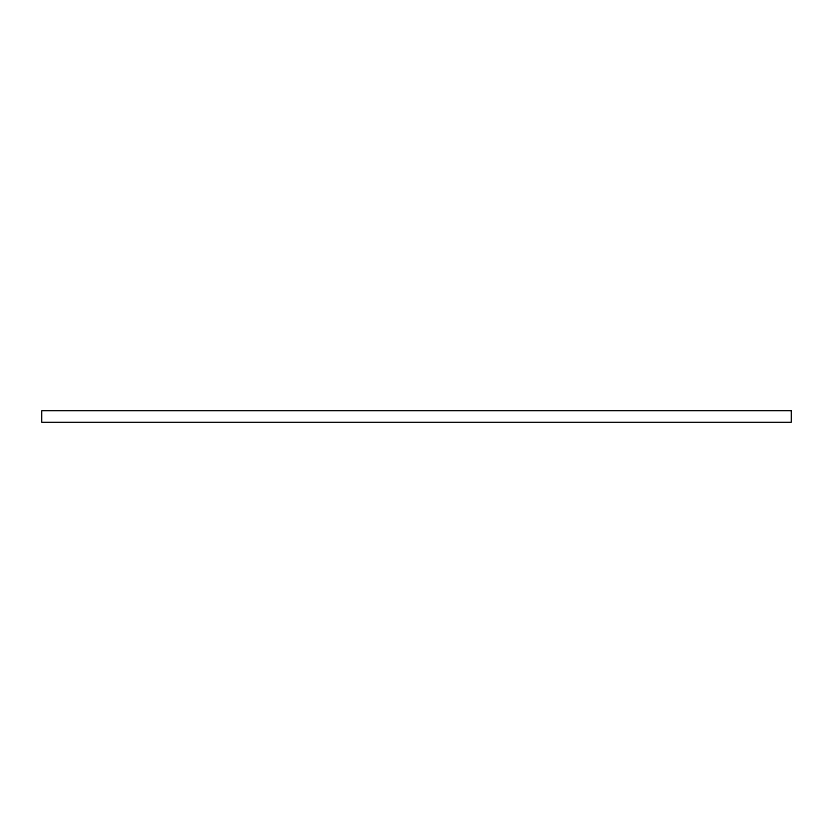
<?xml version="1.0" encoding="UTF-8"?>
<svg xmlns="http://www.w3.org/2000/svg" width="833" height="833" viewBox="0 0 833 833"><rect width="100%" height="100%" fill="white"/><g stroke="black" fill="none" stroke-linecap="round" stroke-linejoin="round"><path stroke-width="1.25" d="M791.35 410.638L41.65 410.648L41.65 422.352L791.35 422.352L791.35 410.648"/></g></svg>
